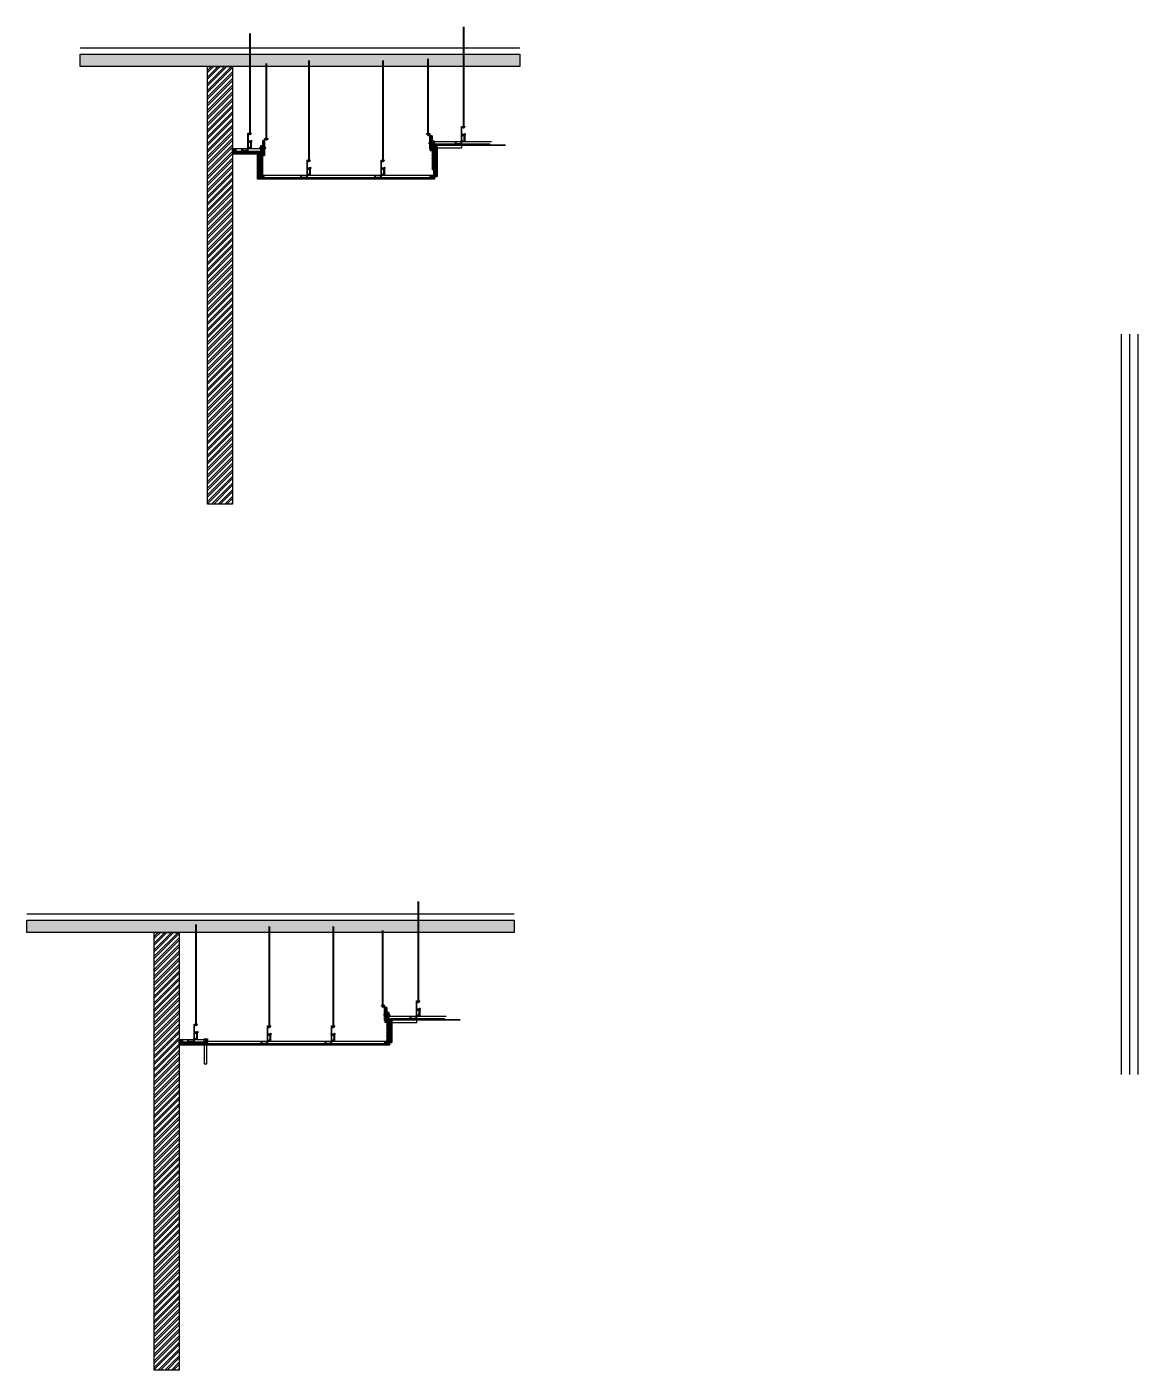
# Model space of a CAD drawing. Extents: x -153478 to 95136, y -45571 to 574449.
# Drawn here: x 28936 to 37821, y -13611 to -2868 of the extents above; entities that cross this region are included whole.
import ezdxf

# ---------------------------------------------------------------- set-up
doc = ezdxf.new("R2010")
doc.units = 0
doc.header["$LTSCALE"] = 10
doc.header["$MEASUREMENT"] = 0
doc.layers.get('0').update_dxf_attribs({"linetype": 'CONTINUOUS'})
for name, color, linetype in [('2', 4, 'CONTINUOUS'), ('A填充', 148, 'CONTINUOUS'), ('A建筑墙体', 160, 'CONTINUOUS'), ('A建筑窗户', 136, 'CONTINUOUS'), ('FURN-WIDE', 4, 'CONTINUOUS'), ('TDD—E—立面主轮廓线', 30, 'CONTINUOUS'), ('立、剖、节-标注', 1, 'CONTINUOUS'), ('立、剖、节-粗中线', 3, 'CONTINUOUS')]:
    doc.layers.add(name, color=color, linetype=linetype)

# ---------------------------------------------------------------- blocks, each defined once
blk = doc.blocks.new('A$C6AD4754D')
at = {"color": 148}
for p, q in [((0, 0), (0, 20)), ((0, 20), (8, 20)), ((13, 0), (0, 0)), ((3, 3), (3, 17)), ((3, 17), (8, 17)), ((13, 3), (3, 3)), ((8, 17), (8, 20)), ((13, 3), (16, 4)), ((13, 0), (16, 1)), ((35, 4), (16, 4)), ((34, 1), (16, 1)), ((37, 0), (34, 1)), ((38, 3), (35, 4)), ((37, 0), (50, 0)), ((47, 3), (38, 3)), ((42, 20), (42, 17)), ((50, 20), (42, 20)), ((42, 17), (42, 20)), ((42, 17), (47, 17)), ((47, 17), (42, 17)), ((47, 17), (47, 3)), ((50, 20), (50, 0))]:
    blk.add_line(p, q, dxfattribs=at)
blk = doc.blocks.new('R2')
at = {"color": 148}
for p, q in [((-121279, 551323), (-121279, 550527)), ((-121274, 551323), (-121274, 550527)), ((-121279, 550524), (-121279, 550513)), ((-121274, 550513), (-121279, 550513)), ((-121274, 550524), (-121274, 550513)), ((-121288, 550457), (-121268, 550457)), ((-121288, 550449), (-121285, 550449)), ((-121288, 550407), (-121288, 550415)), ((-121285, 550415), (-121288, 550415)), ((-121268, 550407), (-121288, 550407)), ((-121285, 550454), (-121271, 550454)), ((-121285, 550449), (-121285, 550454)), ((-121285, 550410), (-121285, 550415)), ((-121271, 550410), (-121285, 550410)), ((-121271, 550445), (-121272, 550442)), ((-121272, 550442), (-121272, 550423)), ((-121271, 550420), (-121272, 550423)), ((-121271, 550454), (-121271, 550445)), ((-121271, 550420), (-121271, 550410)), ((-121268, 550444), (-121269, 550441)), ((-121269, 550441), (-121269, 550423)), ((-121268, 550420), (-121269, 550423)), ((-121268, 550420), (-121268, 550407))]:
    blk.add_line(p, q, dxfattribs=at)
at = {"color": 136}
for p, q in [((-121291, 550404), (-121291, 550527)), ((-121291, 550527), (-121263, 550527)), ((-121288, 550524), (-121263, 550524)), ((-121288, 550407), (-121288, 550524)), ((-121272, 550530), (-121281, 550530)), ((-121281, 550527), (-121281, 550530)), ((-121281, 550524), (-121281, 550521)), ((-121272, 550521), (-121281, 550521)), ((-121272, 550527), (-121272, 550530)), ((-121272, 550524), (-121272, 550521)), ((-121263, 550524), (-121263, 550527)), ((-121294, 550467), (-121294, 550458)), ((-121291, 550467), (-121294, 550467)), ((-121291, 550464), (-121294, 550464)), ((-121294, 550464), (-121291, 550464)), ((-121291, 550461), (-121294, 550461)), ((-121294, 550461), (-121291, 550461)), ((-121291, 550458), (-121294, 550458)), ((-121265, 550404), (-121291, 550404)), ((-121288, 550464), (-121268, 550464)), ((-121288, 550461), (-121268, 550461)), ((-121288, 550407), (-121268, 550407)), ((-121268, 550469), (-121265, 550469)), ((-121268, 550469), (-121268, 550407)), ((-121265, 550469), (-121265, 550404)), ((-121265, 550467), (-121262, 550467)), ((-121265, 550464), (-121262, 550464)), ((-121265, 550461), (-121262, 550461)), ((-121265, 550458), (-121262, 550458)), ((-121262, 550467), (-121262, 550458))]:
    blk.add_line(p, q, dxfattribs=at)
at = {"layer": 'TDD—E—立面主轮廓线'}
blk.add_blockref('A$C6AD4754D', (-121341, 550384), dxfattribs=at)
blk = doc.blocks.new('A$C1AE00816')
at = {"layer": '2', "color": 136}
for p, q in [((3, 8), (40, 8)), ((7, 4), (44, 4))]:
    blk.add_line(p, q, dxfattribs=at)
for points in [[(7, 4), (0, 4), (0, 8), (7, 8)], [(7, 12), (3, 12), (3, 0), (7, 0)], [(40, 4), (48, 4), (48, 8), (40, 8)], [(41, 12), (45, 12), (45, 0), (41, 0)]]:
    blk.add_lwpolyline(points, dxfattribs=at)
blk = doc.blocks.new('R3')
at = {"layer": 'TDD—E—立面主轮廓线'}
h = blk.add_hatch(dxfattribs=at)
h.set_pattern_fill('15厘木工板', color=148, angle=90, pattern_type=2)
h.set_pattern_definition([(110.1363, (-122336.5485, 550874.4185), (-45, 120), [31.9531, -447.34326]), (180, (-122336.548, 550904.42), (-4e-15, -30), [11, -4]), (180, (-122336.548, 550874.42), (-4e-15, -30), [11, -4]), (90, (-122336.548, 550874.419), (-15, 9e-16), []), (90, (-122334.548, 550874.419), (-15, 9e-16), []), (90, (-122347.548, 550874.419), (-15, 9e-16), []), (90, (-122349.548, 550874.419), (-15, 9e-16), [])])
h.paths.add_polyline_path([(-122350, 550754), (-122335, 550754), (-122335, 550832), (-122335, 550874), (-122350, 550874)])
h = blk.add_hatch(dxfattribs=at)
h.set_pattern_fill('15厘木工板', color=148, angle=90, pattern_type=2)
h.set_pattern_definition([(110.1363, (-122321.5485, 550832.3831), (-45, 120), [31.9531, -447.34326]), (180, (-122321.548, 550862.383), (-4e-15, -30), [11, -4]), (180, (-122321.548, 550832.383), (-4e-15, -30), [11, -4]), (90, (-122321.548, 550832.383), (-15, 9e-16), []), (90, (-122319.548, 550832.383), (-15, 9e-16), []), (90, (-122332.548, 550832.383), (-15, 9e-16), []), (90, (-122334.548, 550832.383), (-15, 9e-16), [])])
h.paths.add_polyline_path([(-122335, 550602), (-122320, 550602), (-122320, 550832), (-122335, 550832)])
at = {"layer": '2', "color": 136}
for p, q in [((-122350, 550889), (-122379, 550889)), ((-122379, 550885), (-122379, 550889)), ((-122354, 550885), (-122379, 550885)), ((-122354, 550770), (-122354, 550885)), ((-122350, 550874), (-122350, 550889))]:
    blk.add_line(p, q, dxfattribs=at)
at = {"layer": '2', "color": 148}
blk.add_line((-122369, 550876), (-122364, 550876), dxfattribs=at)
for points in [[(-122369, 550876), (-122369, 551488)], [(-122364, 550876), (-122364, 551488)], [(-122360, 550889), (-122360, 550893), (-122372, 550893), (-122372, 550889)], [(-122372, 550885), (-122372, 550881), (-122360, 550881), (-122360, 550885)]]:
    blk.add_lwpolyline(points, dxfattribs=at)
at = {"layer": 'FURN-WIDE', "color": 136}
blk.add_line((-122354, 550770), (-122350, 550770), dxfattribs=at)
at = {"layer": '立、剖、节-标注', "color": 136}
for p, q in [((-122335, 550874), (-122350, 550874)), ((-122335, 550832), (-122335, 550602)), ((-122320, 550832), (-122335, 550832)), ((-122320, 550832), (-122320, 550602)), ((-122320, 550832), (-122320, 550782)), ((-122320, 550602), (-122335, 550602))]:
    blk.add_line(p, q, dxfattribs=at)
at = {"layer": '立、剖、节-粗中线', "color": 136}
for p, q in [((-122350, 550874), (-122350, 550754)), ((-122335, 550874), (-122335, 550754)), ((-122335, 550754), (-122350, 550754))]:
    blk.add_line(p, q, dxfattribs=at)
at = {"layer": 'TDD—E—立面主轮廓线'}
blk.add_blockref('A$C1AE00816', (-122360, 550809), dxfattribs=at)
blk = doc.blocks.new('A$C33B562D5')
at = {"layer": 'A建筑窗户', "color": 136}
for p, q in [((0, 4795), (0, 5921)), ((67, 4795), (67, 5922)), ((133, 4795), (133, 5922)), ((0, 595), (0, 4795)), ((67, 595), (67, 4795)), ((133, 595), (133, 4795)), ((0, 0), (0, 595)), ((67, 0), (67, 595)), ((133, 0), (133, 595))]:
    blk.add_line(p, q, dxfattribs=at)

msp = doc.modelspace()

# ---------------------------------------------------------------- hatches: boundary and pattern name
at = {"linetype": 'ByBlock'}
h = msp.add_hatch(dxfattribs=at)
h.set_pattern_fill('CORK', color=148, scale=20, angle=-180)
h.set_pattern_definition([(180, (556209.9283, 315224.9469), (-9e-16, -2.5), []), (315, (556208.678, 315226.197), (4.99999999, 4.99999999), [3.53553392, -3.53553392]), (315, (556208.053, 315226.197), (4.99999999, 4.99999999), [3.53553392, -3.53553392]), (315, (556207.428, 315226.197), (4.99999999, 4.99999999), [3.53553392, -3.53553392])])
h.paths.add_polyline_path([(30580.6, -3860.3), (30805.1, -3860.3), (30805.1, -3875.3), (30580.6, -3875.3)])
h = msp.add_hatch(dxfattribs=at)
h.set_pattern_fill('CORK', color=148, scale=20, angle=-90)
h.set_pattern_definition([(270, (-286894.1653, 521608.5535), (2.5, -5e-16), []), (45, (-286895.415, 521607.3035), (-4.99999999, 4.99999999), [3.53553392, -3.53553392]), (45, (-286895.415, 521606.6785), (-4.99999999, 4.99999999), [3.53553392, -3.53553392]), (45, (-286895.415, 521606.0535), (-4.99999999, 4.99999999), [3.53553392, -3.53553392])])
h.paths.add_polyline_path([(32191.1, -4055.3), (32191.1, -3806.3), (32206.1, -3806.3), (32206.1, -4055.3)])
h = msp.add_hatch(dxfattribs=at)
h.set_pattern_fill('CROSS', color=148, scale=15, angle=180)
h.set_pattern_definition([(180, (-287021.3372, 522245.552), (-3.75, -3.75), [1.875, -5.625]), (270, (-287022.2747, 522246.4896), (3.75, -3.75), [1.875, -5.625])])
h.paths.add_polyline_path([(32637, -3806.3), (32206.1, -3806.3), (32206.1, -3814.8), (32637, -3814.8)])
h = msp.add_hatch(dxfattribs=at)
h.set_pattern_fill('CROSS', color=148, scale=15, angle=270)
h.set_pattern_definition([(270, (-493845.7706, -323282.7123), (3.75, -3.75), [1.875, -5.625]), (0, (-493846.708, -323283.6498), (3.75, 3.75), [1.875, -5.625])])
h.paths.add_polyline_path([(32206.1, -3814.8), (32206.1, -4055.3), (32214.6, -4055.3), (32214.6, -3814.8)])
h = msp.add_hatch(dxfattribs=at)
h.set_pattern_fill('CROSS', color=148, scale=15, angle=180)
h.set_pattern_definition([(180, (-288680.946, 522176.5523), (-3.75, -3.75), [1.875, -5.625]), (270, (-288681.8836, 522177.49), (3.75, -3.75), [1.875, -5.625])])
h.paths.add_polyline_path([(30790.1, -3875.3), (30580.6, -3875.3), (30580.6, -3883.8), (30790.1, -3883.8)])
h = msp.add_hatch(dxfattribs=at)
h.set_pattern_fill('CROSS', color=148, scale=15, angle=90)
h.set_pattern_definition([(90, (556841.9274, 315386.2276), (-3.75, 3.75), [1.875, -5.625]), (180, (556842.865, 315387.165), (-3.75, -3.75), [1.875, -5.625])])
h.paths.add_polyline_path([(30790.1, -4075.3), (30790.1, -3883.8), (30781.6, -3883.8), (30781.6, -4075.3)])
h = msp.add_hatch(dxfattribs=at)
h.set_pattern_fill('CORK', color=148, scale=20, angle=-270)
h.set_pattern_definition([(90, (349890.322, -529504.6467), (-2.5, 1e-15), []), (225, (349891.572, -529503.397), (4.99999999, -4.99999999), [3.53553392, -3.53553392]), (225, (349891.572, -529502.772), (4.99999999, -4.99999999), [3.53553392, -3.53553392]), (225, (349891.572, -529502.147), (4.99999999, -4.99999999), [3.53553392, -3.53553392])])
h.paths.add_polyline_path([(30805.1, -3875.3), (30805.1, -4075.3), (30790.1, -4075.3), (30790.1, -3875.3)])
h = msp.add_hatch(dxfattribs=at)
h.set_pattern_fill('CROSS', color=148, scale=15, angle=180)
h.set_pattern_definition([(180, (-288103.392, 521976.5524), (-3.75, -3.75), [1.875, -5.625]), (270, (-288104.3294, 521977.49), (3.75, -3.75), [1.875, -5.625])])
h.paths.add_polyline_path([(32194.6, -4075.3), (30781.6, -4075.3), (30781.6, -4083.8), (32194.6, -4083.8)])
h = msp.add_hatch(dxfattribs=at)
h.set_pattern_fill('CROSS', color=148, scale=15, angle=270)
h.set_pattern_definition([(270, (-493865.7708, -323329.7663), (3.75, -3.75), [1.875, -5.625]), (360, (-493866.7083, -323330.7038), (3.75, 3.75), [1.875, -5.625])])
h.paths.add_polyline_path([(32186.1, -4055.3), (32186.1, -4075.3), (32194.6, -4075.3), (32194.6, -4055.3)])
h = msp.add_hatch(dxfattribs=at)
h.set_pattern_fill('CROSS', color=148, scale=15, angle=180)
h.set_pattern_definition([(180, (-287066.946, 521996.5525), (-3.75, -3.75), [1.875, -5.625]), (270, (-287067.8834, 521997.49), (3.75, -3.75), [1.875, -5.625])])
h.paths.add_polyline_path([(32214.6, -4055.3), (32194.6, -4055.3), (32194.6, -4063.8), (32214.6, -4063.8)])
h = msp.add_hatch(dxfattribs=at)
h.set_pattern_fill('CORK', color=148, scale=20, angle=-90)
h.set_pattern_definition([(270, (-287255.3551, 514682.7166), (2.5, -5e-16), []), (45, (-287256.605, 514681.4666), (-4.99999999, 4.99999999), [3.53553392, -3.53553392]), (45, (-287256.605, 514680.8416), (-4.99999999, 4.99999999), [3.53553392, -3.53553392]), (45, (-287256.605, 514680.2166), (-4.99999999, 4.99999999), [3.53553392, -3.53553392])])
h.paths.add_polyline_path([(31829.9, -10981.1), (31829.9, -10801.1), (31844.9, -10801.1), (31844.9, -10981.1)])
h = msp.add_hatch(dxfattribs=at)
h.set_pattern_fill('CROSS', color=148, scale=15, angle=180)
h.set_pattern_definition([(180, (-287382.527, 515250.7152), (-3.75, -3.75), [1.875, -5.625]), (270, (-287383.4645, 515251.6527), (3.75, -3.75), [1.875, -5.625])])
h.paths.add_polyline_path([(32275.8, -10801.1), (31844.9, -10801.1), (31844.9, -10809.6), (32275.8, -10809.6)])
h = msp.add_hatch(dxfattribs=at)
h.set_pattern_fill('CROSS', color=148, scale=15, angle=270)
h.set_pattern_definition([(270, (-494206.9604, -330208.5492), (3.75, -3.75), [1.875, -5.625]), (0, (-494207.898, -330209.4867), (3.75, 3.75), [1.875, -5.625])])
h.paths.add_polyline_path([(31844.9, -10809.6), (31844.9, -10981.1), (31853.4, -10981.1), (31853.4, -10809.6)])
h = msp.add_hatch(dxfattribs=at)
h.set_pattern_fill('CORK', color=148, scale=20, angle=-180)
h.set_pattern_definition([(180, (555783.7384, 308099.11), (-9e-16, -2.5), []), (315, (555782.4884, 308100.36), (4.99999999, 4.99999999), [3.53553392, -3.53553392]), (315, (555781.8634, 308100.36), (4.99999999, 4.99999999), [3.53553392, -3.53553392]), (315, (555781.2384, 308100.36), (4.99999999, 4.99999999), [3.53553392, -3.53553392])])
h.paths.add_polyline_path([(30154.4, -10986.1), (30354.4, -10986.1), (30354.4, -11001.1), (30154.4, -11001.1)])
h = msp.add_hatch(dxfattribs=at)
h.set_pattern_fill('CROSS', color=148, scale=15, angle=180)
h.set_pattern_definition([(180, (-288529.5817, 515050.7155), (-3.75, -3.75), [1.875, -5.625]), (270, (-288530.5192, 515051.653), (3.75, -3.75), [1.875, -5.625])])
h.paths.add_polyline_path([(31833.4, -11001.1), (30154.4, -11001.1), (30154.4, -11009.6), (31833.4, -11009.6)])
h = msp.add_hatch(dxfattribs=at)
h.set_pattern_fill('CROSS', color=148, scale=15, angle=270)
h.set_pattern_definition([(270, (-494226.9606, -330255.6032), (3.75, -3.75), [1.875, -5.625]), (360, (-494227.898, -330256.5407), (3.75, 3.75), [1.875, -5.625])])
h.paths.add_polyline_path([(31824.9, -10981.1), (31824.9, -11001.1), (31833.4, -11001.1), (31833.4, -10981.1)])
h = msp.add_hatch(dxfattribs=at)
h.set_pattern_fill('CROSS', color=148, scale=15, angle=180)
h.set_pattern_definition([(180, (-287428.1357, 515070.7156), (-3.75, -3.75), [1.875, -5.625]), (270, (-287429.0732, 515071.653), (3.75, -3.75), [1.875, -5.625])])
h.paths.add_polyline_path([(31853.4, -10981.1), (31833.4, -10981.1), (31833.4, -10989.6), (31853.4, -10989.6)])
at = {"layer": 'A填充'}
h = msp.add_hatch(dxfattribs=at)
h.set_pattern_fill('ANSI32', color=148, scale=100)
h.set_pattern_definition([(45, (170734.696, -576155.892), (-26.5165043, 26.5165043), []), (45, (170752.373, -576155.892), (-26.5165043, 26.5165043), [])])
h.paths.add_polyline_path([(30380.6, -3184.8), (30580.6, -3184.8), (30580.6, -6684.8), (30380.6, -6684.8)])
h = msp.add_hatch(dxfattribs=at)
h.set_pattern_fill('ANSI32', color=148, scale=100)
h.set_pattern_definition([(45, (170308.506, -583081.73), (-26.5165043, 26.5165043), []), (45, (170326.184, -583081.73), (-26.5165043, 26.5165043), [])])
h.paths.add_polyline_path([(29954.4, -10110.6), (30154.4, -10110.6), (30154.4, -13610.6), (29954.4, -13610.6)])
at = {"layer": 'A建筑墙体'}
h = msp.add_hatch(color=8, dxfattribs=at)
h.dxf.hatch_style = 1
h.paths.add_polyline_path([(29362.3, -3084.8), (32878.1, -3084.8), (32878.1, -3184.8), (29362.3, -3184.8)])
h = msp.add_hatch(color=8, dxfattribs=at)
h.dxf.hatch_style = 1
h.paths.add_polyline_path([(28936.1, -10010.6), (32831.9, -10010.6), (32831.9, -10110.6), (28936.1, -10110.6)])

# ---------------------------------------------------------------- linework, layer by layer
at = {"color": 136}
for p, q in [((30580.6, -3840.2), (30805.1, -3840.2)), ((32650.5, -3786.3), (32191.1, -3786.3)), ((32192.1, -4055.2), (30805.1, -4055.2)), ((32289.3, -10781.1), (31829.9, -10781.1)), ((30180.3, -10966), (30354.4, -10966)), ((31829.9, -10981), (30354.4, -10981))]:
    msp.add_line(p, q, dxfattribs=at)
at = {"color": 148, "linetype": 'ByBlock'}
for p, q in [((30606.5, -3860.3), (30580.6, -3840.2)), ((30580.6, -3860.3), (30606.5, -3840.2)), ((30831, -4075.3), (30805.1, -4055.2)), ((30805.1, -4075.3), (30831, -4055.2)), ((32186.1, -4075.3), (32160.2, -4055.2)), ((32160.2, -4075.3), (32186.1, -4055.2)), ((30180.3, -10986.1), (30154.4, -10966)), ((30154.4, -10986.1), (30180.3, -10966)), ((30380.3, -10981), (30354.4, -10961)), ((30354.4, -10981), (30380.3, -10961)), ((30380.3, -11001.1), (30354.4, -10981)), ((30354.4, -11001.1), (30380.3, -10981)), ((31824.9, -11001.1), (31799, -10981)), ((31799, -11001.1), (31824.9, -10981))]:
    msp.add_line(p, q, dxfattribs=at)
at = {"color": 160}
for points in [[(32215.6, -3834.8), (32215.6, -4064.8), (32195.6, -4064.8), (32195.6, -4084.8), (30780.6, -4084.8), (30780.6, -3884.8), (30580.6, -3884.8)], [(32762.8, -3815.8), (32414.6, -3815.8)], [(31854.4, -10829.6), (31854.4, -10990.6), (31834.4, -10990.6), (31834.4, -11010.6), (30154.4, -11010.6)], [(32401.6, -10810.6), (32053.4, -10810.6)]]:
    msp.add_lwpolyline(points, dxfattribs=at)
at = {"color": 136}
for points in [[(30580.6, -3840.2), (30606.5, -3840.2), (30606.5, -3860.3), (30580.6, -3860.3)], [(30805.1, -4055.2), (30831, -4055.2), (30831, -4075.3), (30805.1, -4075.3)], [(32160.2, -4055.2), (32186.1, -4055.2), (32186.1, -4075.3), (32160.2, -4075.3)], [(30154.4, -10966), (30180.3, -10966), (30180.3, -10986.1), (30154.4, -10986.1)], [(30354.4, -10961), (30380.3, -10961), (30380.3, -10981), (30354.4, -10981)], [(30354.4, -10981), (30380.3, -10981), (30380.3, -11001.1), (30354.4, -11001.1)], [(31799, -10981), (31824.9, -10981), (31824.9, -11001.1), (31799, -11001.1)]]:
    msp.add_lwpolyline(points, close=True, dxfattribs=at)
at = {"color": 6, "linetype": 'ByBlock'}
for points in [[(32214.6, -3834.8), (32414.6, -3834.8), (32414.6, -3814.8), (32214.6, -3814.8)], [(31853.4, -10829.6), (32053.4, -10829.6), (32053.4, -10809.6), (31853.4, -10809.6)], [(30354.4, -11009.6), (30354.4, -11159.6), (30374.4, -11159.6), (30374.4, -11009.6)]]:
    msp.add_lwpolyline(points, close=True, dxfattribs=at)
at = {"layer": 'A建筑墙体', "color": 160}
for p, q in [((29362.3, -3034.8), (32878.1, -3034.8)), ((28936.1, -9960.6), (32831.9, -9960.6))]:
    msp.add_line(p, q, dxfattribs=at)
for points in [[(29362.3, -3084.8), (32878.1, -3084.8), (32878.1, -3184.8), (29362.3, -3184.8)], [(30380.6, -3184.8), (30580.6, -3184.8), (30580.6, -6684.8), (30380.6, -6684.8)], [(28936.1, -10010.6), (32831.9, -10010.6), (32831.9, -10110.6), (28936.1, -10110.6)], [(29954.4, -10110.6), (30154.4, -10110.6), (30154.4, -13610.6), (29954.4, -13610.6)]]:
    msp.add_lwpolyline(points, close=True, dxfattribs=at)
at = {"layer": 'A建筑墙体', "color": 30}
for points in [[(30580.6, -3860.3), (30805.1, -3860.3), (30805.1, -3875.3), (30580.6, -3875.3)], [(32191.1, -4055.3), (32191.1, -3806.3), (32206.1, -3806.3), (32206.1, -4055.3)], [(32637, -3806.3), (32206.1, -3806.3), (32206.1, -3814.8), (32637, -3814.8)], [(32206.1, -3814.8), (32206.1, -4055.3), (32214.6, -4055.3), (32214.6, -3814.8)], [(30790.1, -3875.3), (30580.6, -3875.3), (30580.6, -3883.8), (30790.1, -3883.8)], [(30790.1, -4075.3), (30790.1, -3883.8), (30781.6, -3883.8), (30781.6, -4075.3)], [(30805.1, -3875.3), (30805.1, -4075.3), (30790.1, -4075.3), (30790.1, -3875.3)], [(32194.6, -4075.3), (30781.6, -4075.3), (30781.6, -4083.8), (32194.6, -4083.8)], [(32186.1, -4055.3), (32186.1, -4075.3), (32194.6, -4075.3), (32194.6, -4055.3)], [(32214.6, -4055.3), (32194.6, -4055.3), (32194.6, -4063.8), (32214.6, -4063.8)], [(31829.9, -10981.1), (31829.9, -10801.1), (31844.9, -10801.1), (31844.9, -10981.1)], [(32275.8, -10801.1), (31844.9, -10801.1), (31844.9, -10809.6), (32275.8, -10809.6)], [(31844.9, -10809.6), (31844.9, -10981.1), (31853.4, -10981.1), (31853.4, -10809.6)], [(30154.4, -10986.1), (30354.4, -10986.1), (30354.4, -11001.1), (30154.4, -11001.1)], [(31833.4, -11001.1), (30154.4, -11001.1), (30154.4, -11009.6), (31833.4, -11009.6)], [(31824.9, -10981.1), (31824.9, -11001.1), (31833.4, -11001.1), (31833.4, -10981.1)], [(31853.4, -10981.1), (31833.4, -10981.1), (31833.4, -10989.6), (31853.4, -10989.6)]]:
    msp.add_lwpolyline(points, close=True, dxfattribs=at)
for points in [[(32762.8, -3814.8), (32214.6, -3814.8), (32214.6, -4063.8), (32194.6, -4063.8), (32194.6, -4083.8), (30781.6, -4083.8)], [(32401.6, -10809.6), (31853.4, -10809.6), (31853.4, -10989.6), (31833.4, -10989.6), (31833.4, -11009.6), (30154.4, -11009.6)]]:
    msp.add_lwpolyline(points, dxfattribs=at)

# ---------------------------------------------------------------- block references
at = {"linetype": 'ByBlock'}
msp.add_blockref('A$C33B562D5', (37687.6, -11246.7), dxfattribs=at)
at = {"layer": 'TDD—E—立面主轮廓线'}
for name, p in [('R2', (153702.9, -554190.4)), ('R2', (151994.9, -554244.3)), ('R2', (152467.3, -554459.4)), ('R2', (153059.7, -554459.4)), ('R3', (154510.6, -554612)), ('R2', (153341.8, -561185.2)), ('R2', (151563.7, -561370.1)), ('R2', (152150, -561385.2)), ('R2', (152661.5, -561385.2)), ('R3', (154149.4, -561583.4))]:
    msp.add_blockref(name, p, dxfattribs=at)
at = {"layer": 'TDD—E—立面主轮廓线', "xscale": -1}
msp.add_blockref('R3', (-91514.5, -554649.6), dxfattribs=at)

doc.saveas('drawing.dxf')
